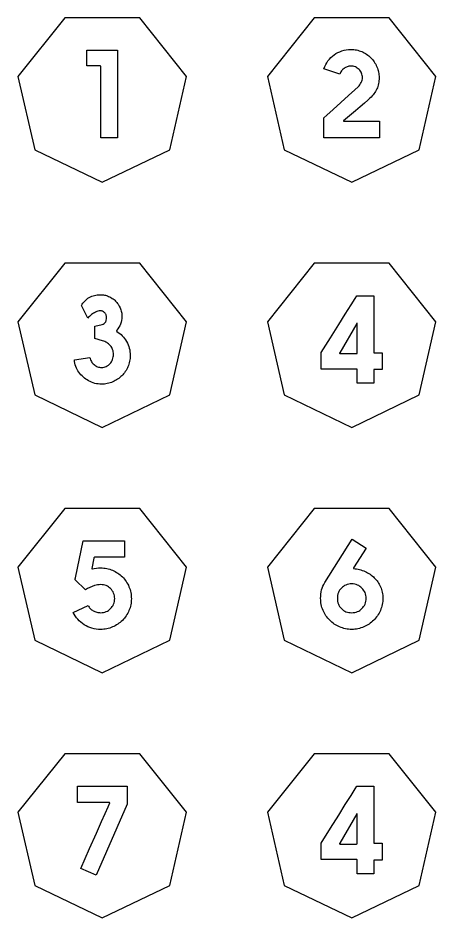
# Model space of a CAD drawing. Extents: x 333 to 535, y 49 to 451.
# Drawn here: x 356.3 to 418.3, y 54 to 187.4 of the extents above; entities that cross this region are included whole.
import ezdxf

# ---------------------------------------------------------------- set-up
doc = ezdxf.new("R2010")
doc.units = 0
doc.layers.get('0').update_dxf_attribs({"linetype": 'CONTINUOUS'})

msp = doc.modelspace()

# ---------------------------------------------------------------- linework, layer by layer
for points in [[(363.23, 187.45), (356.29, 178.75), (358.77, 167.9), (368.79, 163.08), (378.81, 167.9), (381.29, 178.75), (374.35, 187.45)], [(400.23, 187.45), (393.29, 178.75), (395.77, 167.9), (405.79, 163.08), (415.81, 167.9), (418.29, 178.75), (411.35, 187.45)], [(366.52, 182.67), (371.06, 182.67), (371.06, 169.65), (368.58, 169.65), (368.58, 180.22), (368.58, 180.27), (368.56, 180.3), (368.52, 180.32), (368.48, 180.33), (366.52, 180.33)], [(401.67, 172.63), (402.12, 173.05), (403.03, 173.89), (404.17, 174.92), (405.31, 175.96), (406.25, 176.8), (406.75, 177.26), (406.88, 177.39), (407, 177.54), (407.11, 177.71), (407.2, 177.88), (407.28, 178.06), (407.33, 178.24), (407.37, 178.42), (407.38, 178.59), (407.37, 178.77), (407.35, 178.94), (407.31, 179.11), (407.25, 179.26), (407.18, 179.41), (407.1, 179.55), (407, 179.69), (406.88, 179.81), (406.76, 179.93), (406.62, 180.03), (406.48, 180.12), (406.33, 180.19), (406.17, 180.24), (406.01, 180.28), (405.84, 180.3), (405.66, 180.31), (405.52, 180.3), (405.38, 180.29), (405.25, 180.26), (405.12, 180.22), (405, 180.18), (404.88, 180.12), (404.76, 180.05), (404.65, 179.97), (404.54, 179.88), (404.44, 179.79), (404.35, 179.69), (404.27, 179.59), (404.19, 179.48), (404.12, 179.36), (404.07, 179.24), (404.01, 179.11), (401.67, 179.93), (401.79, 180.23), (401.93, 180.53), (402.09, 180.81), (402.27, 181.08), (402.47, 181.33), (402.69, 181.57), (402.93, 181.79), (403.18, 181.98), (403.45, 182.16), (403.73, 182.32), (404.03, 182.45), (404.33, 182.57), (404.65, 182.67), (404.98, 182.73), (405.32, 182.77), (405.66, 182.79), (405.88, 182.78), (406.09, 182.77), (406.3, 182.74), (406.5, 182.71), (406.7, 182.66), (406.9, 182.6), (407.1, 182.54), (407.29, 182.46), (407.48, 182.37), (407.66, 182.28), (407.83, 182.18), (408, 182.07), (408.17, 181.95), (408.33, 181.83), (408.48, 181.7), (408.62, 181.56), (408.76, 181.41), (408.9, 181.26), (409.02, 181.1), (409.14, 180.94), (409.24, 180.77), (409.35, 180.59), (409.44, 180.41), (409.53, 180.22), (409.6, 180.03), (409.67, 179.83), (409.73, 179.64), (409.77, 179.43), (409.81, 179.23), (409.83, 179.02), (409.85, 178.81), (409.86, 178.59), (409.85, 178.36), (409.83, 178.14), (409.81, 177.92), (409.77, 177.71), (409.72, 177.5), (409.66, 177.31), (409.59, 177.11), (409.51, 176.93), (409.42, 176.75), (409.32, 176.57), (409.2, 176.39), (409.08, 176.22), (408.95, 176.05), (408.81, 175.88), (408.66, 175.71), (408.5, 175.54), (408.18, 175.25), (407.67, 174.81), (407.04, 174.26), (406.7, 173.97), (406.35, 173.69), (404.59, 172.21), (404.56, 172.18), (404.55, 172.16), (404.55, 172.15), (404.56, 172.14), (404.6, 172.13), (409.92, 172.13), (409.92, 169.65), (401.66, 169.65)], [(363.23, 151.08), (356.29, 142.38), (358.77, 131.53), (368.79, 126.7), (378.81, 131.53), (381.29, 142.38), (374.35, 151.08)], [(400.23, 151.08), (393.29, 142.38), (395.77, 131.53), (405.79, 126.7), (415.81, 131.53), (418.29, 142.38), (411.35, 151.08)], [(365.69, 144.82), (365.8, 145), (365.92, 145.17), (366.05, 145.32), (366.19, 145.47), (366.34, 145.61), (366.5, 145.75), (366.67, 145.87), (366.85, 145.98), (367.03, 146.08), (367.22, 146.17), (367.42, 146.24), (367.62, 146.31), (367.83, 146.35), (368.04, 146.39), (368.26, 146.41), (368.48, 146.41), (368.64, 146.41), (368.8, 146.4), (368.96, 146.38), (369.12, 146.35), (369.27, 146.32), (369.43, 146.27), (369.58, 146.22), (369.73, 146.16), (370.01, 146.03), (370.28, 145.86), (370.41, 145.77), (370.53, 145.68), (370.64, 145.58), (370.76, 145.47), (370.86, 145.36), (370.97, 145.24), (371.06, 145.12), (371.15, 144.99), (371.31, 144.72), (371.45, 144.44), (371.51, 144.29), (371.56, 144.14), (371.6, 143.98), (371.64, 143.83), (371.67, 143.67), (371.69, 143.51), (371.7, 143.34), (371.7, 143.17), (371.69, 142.88), (371.65, 142.6), (371.59, 142.33), (371.5, 142.06), (371.39, 141.81), (371.27, 141.57), (371.12, 141.34), (370.96, 141.13), (370.9, 141.07), (370.89, 141.04), (370.89, 141.02), (370.9, 141), (370.93, 140.98), (370.96, 140.97), (371.17, 140.82), (371.38, 140.66), (371.57, 140.49), (371.76, 140.31), (371.93, 140.11), (372.09, 139.91), (372.24, 139.69), (372.39, 139.46), (372.51, 139.23), (372.63, 138.98), (372.72, 138.73), (372.8, 138.48), (372.86, 138.21), (372.9, 137.94), (372.92, 137.67), (372.93, 137.38), (372.93, 137.16), (372.91, 136.95), (372.89, 136.74), (372.85, 136.53), (372.8, 136.32), (372.74, 136.12), (372.67, 135.92), (372.59, 135.73), (372.51, 135.54), (372.41, 135.35), (372.31, 135.18), (372.2, 135.01), (372.08, 134.84), (371.96, 134.68), (371.82, 134.53), (371.68, 134.38), (371.54, 134.25), (371.39, 134.11), (371.23, 133.99), (371.06, 133.87), (370.89, 133.76), (370.71, 133.66), (370.53, 133.56), (370.34, 133.47), (370.15, 133.4), (369.95, 133.33), (369.75, 133.27), (369.54, 133.22), (369.33, 133.18), (369.12, 133.16), (368.91, 133.14), (368.69, 133.14), (368.42, 133.14), (368.17, 133.17), (367.92, 133.21), (367.68, 133.26), (367.44, 133.33), (367.21, 133.41), (366.98, 133.51), (366.76, 133.63), (366.55, 133.76), (366.35, 133.9), (366.15, 134.04), (365.96, 134.2), (365.79, 134.37), (365.62, 134.54), (365.46, 134.73), (365.31, 134.92), (365.18, 135.11), (365.06, 135.31), (364.95, 135.53), (364.85, 135.76), (364.76, 136), (364.7, 136.25), (364.66, 136.5), (364.65, 136.76), (366.95, 137.07), (366.99, 136.92), (367.04, 136.77), (367.1, 136.63), (367.18, 136.5), (367.26, 136.37), (367.35, 136.25), (367.45, 136.14), (367.57, 136.03), (367.69, 135.93), (367.82, 135.85), (367.95, 135.78), (368.09, 135.72), (368.23, 135.67), (368.39, 135.64), (368.54, 135.62), (368.7, 135.62), (368.88, 135.63), (369.06, 135.65), (369.22, 135.7), (369.39, 135.77), (369.54, 135.86), (369.69, 135.95), (369.82, 136.06), (369.94, 136.19), (370.05, 136.32), (370.15, 136.47), (370.24, 136.63), (370.32, 136.8), (370.38, 136.98), (370.42, 137.17), (370.45, 137.36), (370.45, 137.56), (370.45, 137.74), (370.42, 137.92), (370.39, 138.1), (370.33, 138.26), (370.27, 138.42), (370.19, 138.57), (370.09, 138.72), (369.98, 138.86), (369.86, 138.99), (369.73, 139.1), (369.59, 139.21), (369.46, 139.31), (369.31, 139.39), (369.16, 139.47), (369, 139.53), (368.84, 139.58), (367.7, 139.9), (367.7, 141.72), (368.76, 142.01), (368.91, 142.06), (369.05, 142.13), (369.16, 142.22), (369.26, 142.32), (369.3, 142.38), (369.33, 142.45), (369.36, 142.53), (369.39, 142.62), (369.42, 142.82), (369.43, 143.05), (369.43, 143.15), (369.41, 143.24), (369.39, 143.33), (369.36, 143.42), (369.33, 143.5), (369.28, 143.58), (369.23, 143.66), (369.16, 143.73), (369.09, 143.79), (369.02, 143.85), (368.94, 143.9), (368.86, 143.94), (368.78, 143.97), (368.69, 143.99), (368.59, 144), (368.5, 144), (368.32, 143.99), (368.14, 143.96), (367.97, 143.91), (367.8, 143.83), (367.64, 143.74), (367.49, 143.65), (367.35, 143.55), (367.21, 143.45), (367.06, 143.33), (366.91, 143.19), (366.77, 143.06), (366.64, 142.91)], [(401.27, 137.82), (402.64, 140.02), (403.87, 141.98), (404.84, 143.52), (405.69, 144.88), (406.3, 145.85), (406.56, 146.26), (409.09, 146.26), (409.09, 137.8), (410.31, 137.8), (410.31, 135.29), (409.09, 135.29), (409.09, 133.28), (406.61, 133.28), (406.61, 135.27), (406.61, 135.31), (406.59, 135.35), (406.55, 135.37), (406.51, 135.37), (401.27, 135.37)], [(404.01, 137.8), (404, 137.78), (404, 137.75), (404, 137.72), (404.01, 137.7), (404.03, 137.68), (404.05, 137.68), (406.51, 137.68), (406.55, 137.68), (406.59, 137.7), (406.61, 137.74), (406.61, 137.78), (406.61, 140.32), (406.61, 141.63), (406.6, 142.12), (406.6, 142.18), (406.57, 142.18), (406.54, 142.15)], [(363.23, 114.7), (356.29, 106), (358.77, 95.16), (368.79, 90.33), (378.81, 95.16), (381.29, 106), (374.35, 114.7)], [(400.23, 114.7), (393.29, 106), (395.77, 95.16), (405.79, 90.33), (415.81, 95.16), (418.29, 106), (411.35, 114.7)], [(372.08, 109.9), (372.08, 107.46), (367.66, 107.46), (367.62, 107.45), (367.59, 107.43), (367.56, 107.4), (367.54, 107.35), (367.23, 105.78), (367.23, 105.75), (367.25, 105.73), (367.32, 105.73), (367.61, 105.79), (367.91, 105.84), (368.22, 105.87), (368.55, 105.88), (368.78, 105.88), (369.01, 105.86), (369.23, 105.83), (369.46, 105.79), (369.68, 105.74), (369.89, 105.68), (370.11, 105.61), (370.32, 105.53), (370.52, 105.43), (370.72, 105.33), (370.91, 105.22), (371.1, 105.1), (371.27, 104.98), (371.45, 104.84), (371.61, 104.7), (371.77, 104.55), (371.92, 104.39), (372.07, 104.22), (372.2, 104.05), (372.33, 103.87), (372.45, 103.69), (372.56, 103.49), (372.66, 103.3), (372.75, 103.09), (372.83, 102.88), (372.91, 102.67), (372.97, 102.45), (373.02, 102.23), (373.06, 102.01), (373.08, 101.78), (373.1, 101.55), (373.11, 101.32), (373.1, 101.09), (373.08, 100.86), (373.06, 100.64), (373.02, 100.41), (372.97, 100.19), (372.91, 99.98), (372.83, 99.76), (372.75, 99.55), (372.66, 99.35), (372.56, 99.15), (372.45, 98.96), (372.33, 98.77), (372.2, 98.6), (372.07, 98.42), (371.92, 98.26), (371.77, 98.1), (371.61, 97.95), (371.45, 97.8), (371.27, 97.67), (371.1, 97.54), (370.91, 97.42), (370.72, 97.31), (370.52, 97.21), (370.32, 97.12), (370.11, 97.04), (369.89, 96.96), (369.68, 96.9), (369.46, 96.85), (369.23, 96.81), (369.01, 96.79), (368.78, 96.77), (368.55, 96.76), (368.21, 96.77), (367.89, 96.81), (367.57, 96.86), (367.26, 96.94), (366.96, 97.03), (366.67, 97.15), (366.39, 97.29), (366.11, 97.45), (365.85, 97.63), (365.6, 97.83), (365.37, 98.04), (365.16, 98.26), (364.96, 98.5), (364.78, 98.75), (364.62, 99.01), (364.47, 99.29), (366.69, 100.32), (366.76, 100.19), (366.83, 100.08), (366.91, 99.97), (367, 99.87), (367.1, 99.77), (367.2, 99.68), (367.32, 99.6), (367.44, 99.53), (367.57, 99.46), (367.7, 99.4), (367.83, 99.35), (367.97, 99.31), (368.11, 99.28), (368.25, 99.26), (368.4, 99.25), (368.55, 99.24), (368.76, 99.25), (368.97, 99.28), (369.17, 99.33), (369.36, 99.4), (369.55, 99.48), (369.72, 99.59), (369.88, 99.7), (370.03, 99.84), (370.16, 99.99), (370.28, 100.15), (370.39, 100.32), (370.47, 100.5), (370.54, 100.7), (370.59, 100.9), (370.62, 101.11), (370.63, 101.33), (370.62, 101.54), (370.59, 101.75), (370.54, 101.95), (370.47, 102.14), (370.39, 102.33), (370.28, 102.5), (370.16, 102.66), (370.03, 102.81), (369.88, 102.94), (369.72, 103.06), (369.55, 103.16), (369.36, 103.25), (369.17, 103.32), (368.97, 103.36), (368.76, 103.39), (368.55, 103.4), (368.32, 103.39), (368.09, 103.37), (367.87, 103.33), (367.66, 103.27), (367.27, 103.14), (366.94, 103), (366.59, 102.81), (366.28, 102.61), (364.77, 104.1), (364.78, 104.26), (364.8, 104.43), (365.95, 109.9)], [(401.18, 101.37), (401.19, 101.69), (401.22, 102), (401.26, 102.31), (401.33, 102.61), (401.41, 102.89), (401.52, 103.17), (401.65, 103.44), (401.8, 103.7), (405.84, 110.13), (407.94, 108.79), (406.05, 105.88), (406.04, 105.86), (406.03, 105.83), (406.04, 105.8), (406.07, 105.79), (406.29, 105.77), (406.51, 105.73), (406.73, 105.69), (406.94, 105.64), (407.15, 105.58), (407.36, 105.51), (407.57, 105.44), (407.77, 105.35), (407.96, 105.26), (408.15, 105.16), (408.33, 105.06), (408.51, 104.94), (408.68, 104.82), (408.84, 104.7), (409, 104.56), (409.14, 104.43), (409.29, 104.28), (409.42, 104.13), (409.55, 103.97), (409.66, 103.8), (409.78, 103.63), (409.88, 103.45), (409.97, 103.27), (410.06, 103.08), (410.14, 102.89), (410.21, 102.69), (410.27, 102.48), (410.32, 102.27), (410.35, 102.05), (410.38, 101.83), (410.4, 101.61), (410.4, 101.37), (410.39, 101.14), (410.38, 100.9), (410.35, 100.68), (410.31, 100.45), (410.26, 100.23), (410.2, 100.01), (410.12, 99.79), (410.04, 99.58), (409.94, 99.37), (409.84, 99.17), (409.73, 98.98), (409.61, 98.79), (409.48, 98.61), (409.34, 98.44), (409.2, 98.28), (409.05, 98.12), (408.89, 97.96), (408.72, 97.82), (408.55, 97.68), (408.37, 97.56), (408.18, 97.44), (407.99, 97.33), (407.79, 97.22), (407.58, 97.13), (407.37, 97.04), (407.16, 96.97), (406.94, 96.91), (406.72, 96.85), (406.49, 96.81), (406.26, 96.79), (406.03, 96.77), (405.79, 96.76), (405.55, 96.77), (405.32, 96.79), (405.09, 96.81), (404.86, 96.85), (404.64, 96.91), (404.42, 96.97), (404.21, 97.04), (404, 97.13), (403.79, 97.22), (403.59, 97.33), (403.4, 97.44), (403.21, 97.56), (403.03, 97.68), (402.86, 97.82), (402.69, 97.96), (402.53, 98.12), (402.38, 98.28), (402.24, 98.44), (402.1, 98.61), (401.97, 98.79), (401.85, 98.98), (401.74, 99.17), (401.64, 99.37), (401.54, 99.58), (401.46, 99.79), (401.38, 100.01), (401.32, 100.23), (401.27, 100.45), (401.23, 100.68), (401.2, 100.9), (401.19, 101.14)], [(403.66, 101.37), (403.67, 101.15), (403.7, 100.93), (403.74, 100.72), (403.81, 100.52), (403.89, 100.34), (403.99, 100.16), (404.12, 100), (404.26, 99.84), (404.41, 99.7), (404.58, 99.58), (404.75, 99.48), (404.94, 99.39), (405.14, 99.33), (405.34, 99.28), (405.56, 99.25), (405.79, 99.24), (406.01, 99.25), (406.23, 99.28), (406.43, 99.33), (406.63, 99.4), (406.82, 99.48), (406.99, 99.59), (407.16, 99.71), (407.31, 99.84), (407.44, 99.99), (407.56, 100.15), (407.67, 100.33), (407.76, 100.52), (407.83, 100.72), (407.88, 100.93), (407.91, 101.15), (407.92, 101.37), (407.91, 101.6), (407.88, 101.81), (407.83, 102.02), (407.76, 102.22), (407.67, 102.4), (407.56, 102.58), (407.44, 102.74), (407.31, 102.89), (407.16, 103.03), (406.99, 103.15), (406.82, 103.25), (406.63, 103.34), (406.43, 103.41), (406.23, 103.47), (406.01, 103.5), (405.79, 103.51), (405.56, 103.5), (405.34, 103.47), (405.13, 103.41), (404.93, 103.34), (404.74, 103.25), (404.57, 103.15), (404.41, 103.03), (404.26, 102.89), (404.12, 102.74), (404, 102.58), (403.9, 102.4), (403.81, 102.22), (403.75, 102.02), (403.7, 101.81), (403.67, 101.6)], [(363.23, 78.33), (356.29, 69.63), (358.77, 58.78), (368.79, 53.96), (378.81, 58.78), (381.29, 69.63), (374.35, 78.33)], [(400.23, 78.33), (393.29, 69.63), (395.77, 58.78), (405.79, 53.96), (415.81, 58.78), (418.29, 69.63), (411.35, 78.33)], [(365.12, 73.53), (372.46, 73.53), (372.46, 70.83), (367.89, 60.32), (365.62, 61.31), (366.92, 64.26), (367.93, 66.54), (368.69, 68.25), (369.22, 69.47), (369.65, 70.45), (369.9, 71.03), (369.89, 71.06), (369.88, 71.09), (369.86, 71.1), (369.83, 71.1), (365.12, 71.1)], [(401.27, 65.07), (402.64, 67.27), (403.87, 69.23), (404.84, 70.77), (405.69, 72.13), (406.3, 73.1), (406.56, 73.51), (409.09, 73.51), (409.09, 65.05), (410.31, 65.05), (410.31, 62.54), (409.09, 62.54), (409.09, 60.53), (406.61, 60.53), (406.61, 62.52), (406.61, 62.57), (406.59, 62.6), (406.55, 62.62), (406.51, 62.63), (401.27, 62.63)], [(404.01, 65.05), (404, 65.03), (404, 65), (404, 64.97), (404.01, 64.95), (404.03, 64.94), (404.05, 64.93), (406.51, 64.93), (406.55, 64.94), (406.59, 64.96), (406.61, 64.99), (406.61, 65.04), (406.61, 67.58), (406.61, 68.88), (406.6, 69.37), (406.6, 69.44), (406.57, 69.43), (406.54, 69.4)]]:
    msp.add_lwpolyline(points, close=True)

doc.saveas('drawing.dxf')
